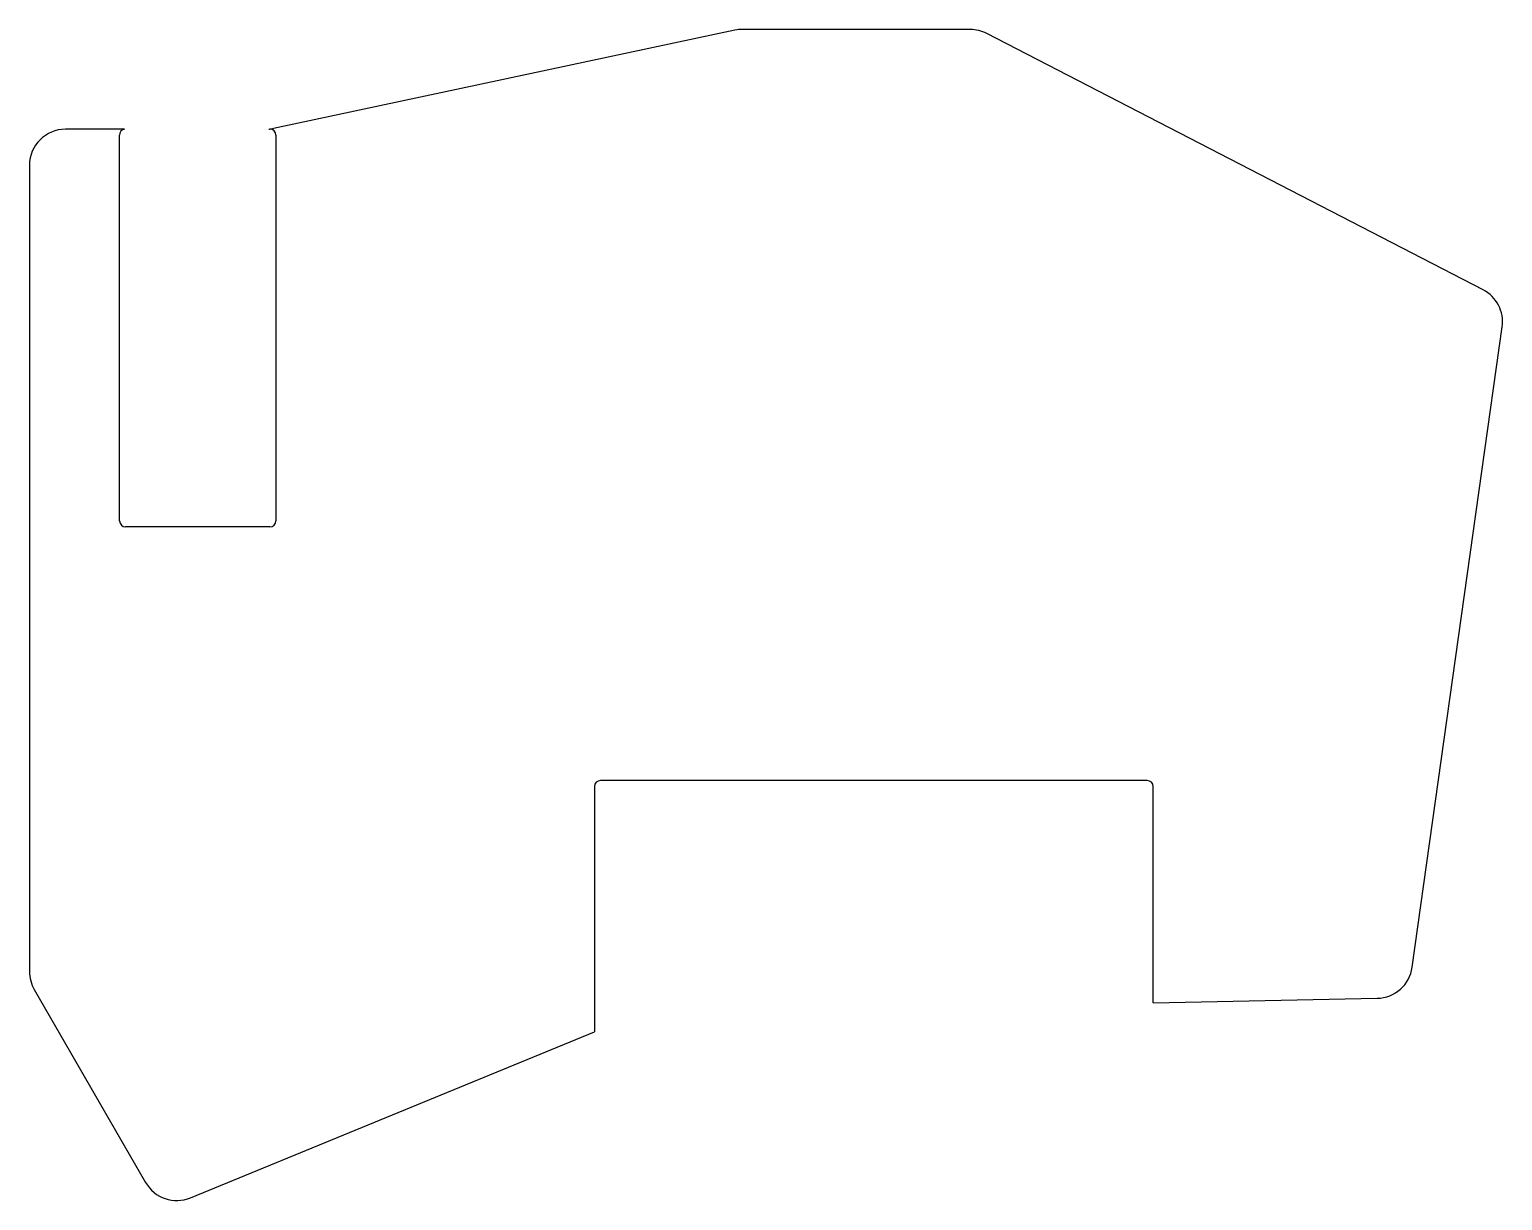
# Model space of a CAD drawing. Header units: millimetres. Extents: x 121 to 244, y -31 to 66.
import ezdxf

# ---------------------------------------------------------------- set-up
doc = ezdxf.new("R2010")
doc.units = ezdxf.units.MM

msp = doc.modelspace()

# ---------------------------------------------------------------- linework, layer by layer
for p, q in [((179.64, 66.38), (141.26, 58.22)), ((199.22, 66.45), (180.26, 66.45)), ((241.89, 44.79), (200.6, 66.12)), ((128.85, 58.15), (123.95, 58.15)), ((128.45, 25.55), (128.45, 57.66)), ((140.88, 58.16), (140.95, 58.16)), ((141.45, 57.66), (141.45, 25.55)), ((120.95, 55.15), (120.95, -11.95)), ((235.99, -11.59), (243.48, 41.71)), ((140.95, 25.05), (128.95, 25.05)), ((213.95, 3.95), (168.45, 3.95)), ((167.95, 3.45), (167.95, -16.96)), ((214.45, -14.54), (214.45, 3.45)), ((121.35, -13.45), (130.61, -29.5)), ((214.45, -14.54), (233.08, -14.17)), ((134.35, -30.78), (167.95, -16.96))]:
    msp.add_line(p, q)
for centre, radius, start, end in [((180.26, 63.45), 3, 90, 102.0145), ((199.22, 63.45), 3, 62.6833, 90), ((123.95, 55.15), 3, 90, 180), ((128.95, 57.66), 0.5, 101.4783, 180), ((140.63, 61.15), 3, 274.6795, 282.0145), ((140.95, 57.66), 0.5, 0, 90), ((240.51, 42.12), 3, 352, 62.6833), ((128.95, 25.55), 0.5, 180, 270), ((140.95, 25.55), 0.5, 270, 0), ((168.45, 3.45), 0.5, 90, 180), ((213.95, 3.45), 0.5, 0, 90), ((123.95, -11.95), 3, 180, 209.9773), ((233.02, -11.17), 3, 271.1395, 352), ((133.21, -28), 3, 209.9773, 292.3596)]:
    msp.add_arc(centre, radius, start, end)

doc.saveas('drawing.dxf')
